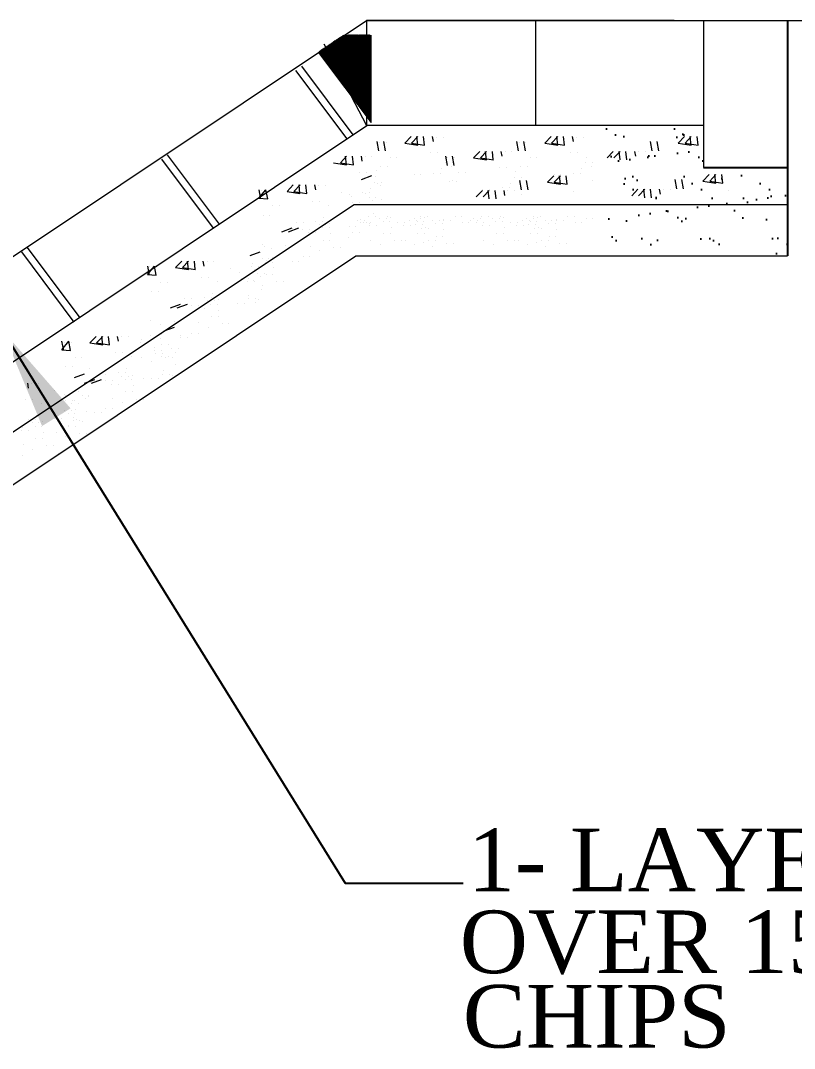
# Model space of a CAD drawing. Extents: x -298162 to 1078160, y -513173 to -216568.
# Drawn here: x 593342 to 595994, y -423725 to -420203 of the extents above; entities that cross this region are included whole.
import ezdxf

# ---------------------------------------------------------------- set-up
doc = ezdxf.new("R2010")
doc.units = 0
doc.header["$MEASUREMENT"] = 0
doc.layers.get('0').update_dxf_attribs({"linetype": 'CONTINUOUS'})
doc.layers.add('LINE', color=7, linetype='CONTINUOUS')
doc.styles.get("Standard").update_dxf_attribs({"font": 'times.ttf', "height": 250})
doc.dimstyles.new('3', dxfattribs={"dimtxt": 225, "dimasz": 350, "dimexe": 100, "dimexo": 25, "dimgap": 9, "dimtad": 0, "dimdec": 0, "dimzin": 0, "dimdsep": 46, "dimtxsty": 'Standard', "dimcen": 0, "dimclrt": 256, "dimadec": 0, "dimazin": 0, "dimtfac": 1, "dimtdec": 0, "dimtofl": 0, "dimtmove": 2, "dimatfit": 3, "dimfxl": 1, "dimtolj": 1, "dimtzin": 0, "dimarcsym": 0})

# ---------------------------------------------------------------- blocks, each defined once
blk = doc.blocks.new('*X30')
at = {"color": 0}
for p, q in [((-11798.1, -16898.1), (-11768.1, -16868.1)), ((-11797.3, -16899.1), (-11762.8, -16864.5)), ((-11796.6, -16900.1), (-11757.4, -16861)), ((-11795.8, -16901.2), (-11752.1, -16857.4)), ((-11795.1, -16902.2), (-11746.8, -16853.9)), ((-11794.4, -16903.2), (-11741.5, -16850.3)), ((-11793.6, -16904.2), (-11736.1, -16846.8)), ((-11792.9, -16905.3), (-11730.8, -16843.2)), ((-11792.1, -16906.3), (-11725.5, -16839.6)), ((-11791.4, -16907.3), (-11720.2, -16836.1)), ((-11790.7, -16908.4), (-11717.3, -16835)), ((-11789.9, -16909.4), (-11715.5, -16835)), ((-11789.2, -16910.4), (-11713.8, -16835)), ((-11788.4, -16911.4), (-11712, -16835)), ((-11787.7, -16912.5), (-11710.2, -16835)), ((-11787, -16913.5), (-11708.5, -16835)), ((-11786.2, -16914.5), (-11706.7, -16835)), ((-11785.5, -16915.5), (-11704.9, -16835)), ((-11784.7, -16916.6), (-11703.2, -16835)), ((-11784, -16917.6), (-11701.4, -16835)), ((-11783.3, -16918.6), (-11699.6, -16835)), ((-11782.5, -16919.7), (-11697.8, -16835)), ((-11781.8, -16920.7), (-11696.1, -16835)), ((-11781, -16921.7), (-11694.3, -16835)), ((-11780.3, -16922.7), (-11692.5, -16835)), ((-11779.6, -16923.8), (-11690.8, -16835)), ((-11778.8, -16924.8), (-11689, -16835)), ((-11778.1, -16925.8), (-11687.2, -16835)), ((-11777.3, -16926.9), (-11685.5, -16835)), ((-11776.6, -16927.9), (-11683.7, -16835)), ((-11775.9, -16928.9), (-11681.9, -16835)), ((-11775.1, -16929.9), (-11680.2, -16835)), ((-11774.4, -16931), (-11678.4, -16835)), ((-11773.6, -16932), (-11676.6, -16835)), ((-11772.9, -16933), (-11674.9, -16835)), ((-11772.2, -16934), (-11673.1, -16835)), ((-11771.4, -16935.1), (-11671.3, -16835)), ((-11770.7, -16936.1), (-11669.6, -16835)), ((-11769.9, -16937.1), (-11667.8, -16835)), ((-11769.2, -16938.2), (-11666, -16835)), ((-11768.5, -16939.2), (-11664.3, -16835)), ((-11767.7, -16940.2), (-11662.5, -16835)), ((-11767, -16941.2), (-11660.7, -16835)), ((-11766.2, -16942.3), (-11659, -16835)), ((-11765.5, -16943.3), (-11657.2, -16835)), ((-11764.8, -16944.3), (-11655.4, -16835)), ((-11764, -16945.4), (-11653.7, -16835)), ((-11763.3, -16946.4), (-11651.9, -16835)), ((-11762.5, -16947.4), (-11650.1, -16835)), ((-11761.8, -16948.4), (-11648.4, -16835)), ((-11761.1, -16949.5), (-11646.6, -16835)), ((-11760.3, -16950.5), (-11644.8, -16835)), ((-11759.6, -16951.5), (-11643, -16835)), ((-11758.8, -16952.5), (-11641.3, -16835)), ((-11758.1, -16953.6), (-11639.5, -16835)), ((-11757.4, -16954.6), (-11637.7, -16835)), ((-11756.6, -16955.6), (-11636, -16835)), ((-11755.9, -16956.7), (-11634.2, -16835)), ((-11755.1, -16957.7), (-11632.4, -16835)), ((-11754.4, -16958.7), (-11630.7, -16835)), ((-11753.7, -16959.7), (-11628.9, -16835)), ((-11752.9, -16960.8), (-11627.5, -16835.4)), ((-11752.2, -16961.8), (-11627.5, -16837.1)), ((-11751.4, -16962.8), (-11627.5, -16838.9)), ((-11750.7, -16963.9), (-11627.5, -16840.7)), ((-11750, -16964.9), (-11627.5, -16842.4)), ((-11749.2, -16965.9), (-11627.5, -16844.2)), ((-11748.5, -16966.9), (-11627.5, -16846)), ((-11747.7, -16968), (-11627.5, -16847.7)), ((-11747, -16969), (-11627.5, -16849.5)), ((-11746.3, -16970), (-11627.5, -16851.3)), ((-11745.5, -16971), (-11627.5, -16853)), ((-11744.8, -16972.1), (-11627.5, -16854.8)), ((-11744.1, -16973.1), (-11627.5, -16856.6)), ((-11743.3, -16974.1), (-11627.5, -16858.3)), ((-11742.6, -16975.2), (-11627.5, -16860.1)), ((-11741.8, -16976.2), (-11627.5, -16861.9)), ((-11741.1, -16977.2), (-11627.5, -16863.6)), ((-11740.4, -16978.2), (-11627.5, -16865.4)), ((-11739.6, -16979.3), (-11627.5, -16867.2)), ((-11738.9, -16980.3), (-11627.5, -16868.9)), ((-11802.5, -16891.9), (-11800, -16889.4)), ((-11801.8, -16892.9), (-11794.7, -16885.9)), ((-11801, -16894), (-11789.4, -16882.3)), ((-11800.3, -16895), (-11784.1, -16878.8)), ((-11799.5, -16896), (-11778.7, -16875.2)), ((-11798.8, -16897), (-11773.4, -16871.6)), ((-11738.1, -16981.3), (-11627.5, -16870.7)), ((-11737.4, -16982.4), (-11627.5, -16872.5)), ((-11736.7, -16983.4), (-11627.5, -16874.3)), ((-11735.9, -16984.4), (-11627.5, -16876)), ((-11735.2, -16985.4), (-11627.5, -16877.8)), ((-11734.4, -16986.5), (-11627.5, -16879.6)), ((-11733.7, -16987.5), (-11627.5, -16881.3)), ((-11733, -16988.5), (-11627.5, -16883.1)), ((-11732.2, -16989.6), (-11627.5, -16884.9)), ((-11731.5, -16990.6), (-11627.5, -16886.6)), ((-11730.7, -16991.6), (-11627.5, -16888.4)), ((-11730, -16992.6), (-11627.5, -16890.2)), ((-11729.3, -16993.7), (-11627.5, -16891.9)), ((-11728.5, -16994.7), (-11627.5, -16893.7)), ((-11727.8, -16995.7), (-11627.5, -16895.5)), ((-11727, -16996.7), (-11627.5, -16897.2)), ((-11726.3, -16997.8), (-11627.5, -16899)), ((-11725.6, -16998.8), (-11627.5, -16900.8)), ((-11724.8, -16999.8), (-11627.5, -16902.5)), ((-11724.1, -17000.9), (-11627.5, -16904.3)), ((-11723.3, -17001.9), (-11627.5, -16906.1)), ((-11722.6, -17002.9), (-11627.5, -16907.8)), ((-11721.9, -17003.9), (-11627.5, -16909.6)), ((-11721.1, -17005), (-11627.5, -16911.4)), ((-11720.4, -17006), (-11627.5, -16913.1)), ((-11719.6, -17007), (-11627.5, -16914.9)), ((-11718.9, -17008.1), (-11627.5, -16916.7)), ((-11718.2, -17009.1), (-11627.5, -16918.4)), ((-11717.4, -17010.1), (-11627.5, -16920.2)), ((-11716.7, -17011.1), (-11627.5, -16922)), ((-11715.9, -17012.2), (-11627.5, -16923.7)), ((-11715.2, -17013.2), (-11627.5, -16925.5)), ((-11714.5, -17014.2), (-11627.5, -16927.3)), ((-11713.7, -17015.2), (-11627.5, -16929.1)), ((-11713, -17016.3), (-11627.5, -16930.8)), ((-11712.2, -17017.3), (-11627.5, -16932.6)), ((-11711.5, -17018.3), (-11627.5, -16934.4)), ((-11710.8, -17019.4), (-11627.5, -16936.1)), ((-11710, -17020.4), (-11627.5, -16937.9)), ((-11709.3, -17021.4), (-11627.5, -16939.7)), ((-11708.5, -17022.4), (-11627.5, -16941.4)), ((-11707.8, -17023.5), (-11627.5, -16943.2)), ((-11707.1, -17024.5), (-11627.5, -16945)), ((-11706.3, -17025.5), (-11627.5, -16946.7)), ((-11705.6, -17026.6), (-11627.5, -16948.5)), ((-11704.8, -17027.6), (-11627.5, -16950.3)), ((-11704.1, -17028.6), (-11627.5, -16952)), ((-11703.4, -17029.6), (-11627.5, -16953.8)), ((-11702.6, -17030.7), (-11627.5, -16955.6)), ((-11701.9, -17031.7), (-11627.5, -16957.3)), ((-11701.1, -17032.7), (-11627.5, -16959.1)), ((-11700.4, -17033.7), (-11627.5, -16960.9)), ((-11699.7, -17034.8), (-11627.5, -16962.6)), ((-11698.9, -17035.8), (-11627.5, -16964.4)), ((-11698.2, -17036.8), (-11627.5, -16966.2)), ((-11697.4, -17037.9), (-11627.5, -16967.9)), ((-11696.7, -17038.9), (-11627.5, -16969.7)), ((-11696, -17039.9), (-11627.5, -16971.5)), ((-11695.2, -17040.9), (-11627.5, -16973.2)), ((-11694.5, -17042), (-11627.5, -16975)), ((-11693.7, -17043), (-11627.5, -16976.8)), ((-11693, -17044), (-11627.5, -16978.5)), ((-11692.3, -17045.1), (-11627.5, -16980.3)), ((-11691.5, -17046.1), (-11627.5, -16982.1)), ((-11690.8, -17047.1), (-11627.5, -16983.9)), ((-11690, -17048.1), (-11627.5, -16985.6)), ((-11689.3, -17049.2), (-11627.5, -16987.4)), ((-11688.6, -17050.2), (-11627.5, -16989.2)), ((-11687.8, -17051.2), (-11627.5, -16990.9)), ((-11687.1, -17052.2), (-11627.5, -16992.7)), ((-11686.3, -17053.3), (-11627.5, -16994.5)), ((-11685.6, -17054.3), (-11627.5, -16996.2)), ((-11684.9, -17055.3), (-11627.5, -16998)), ((-11684.1, -17056.4), (-11627.5, -16999.8)), ((-11683.4, -17057.4), (-11627.5, -17001.5)), ((-11682.6, -17058.4), (-11627.5, -17003.3)), ((-11681.9, -17059.4), (-11627.5, -17005.1)), ((-11681.2, -17060.5), (-11627.5, -17006.8)), ((-11680.4, -17061.5), (-11627.5, -17008.6)), ((-11679.7, -17062.5), (-11627.5, -17010.4)), ((-11678.9, -17063.6), (-11627.5, -17012.1)), ((-11678.2, -17064.6), (-11627.5, -17013.9)), ((-11677.5, -17065.6), (-11627.5, -17015.7)), ((-11676.7, -17066.6), (-11627.5, -17017.4)), ((-11676, -17067.7), (-11627.5, -17019.2)), ((-11675.2, -17068.7), (-11627.5, -17021)), ((-11674.5, -17069.7), (-11627.5, -17022.7)), ((-11673.8, -17070.7), (-11627.5, -17024.5)), ((-11673, -17071.8), (-11627.5, -17026.3)), ((-11672.3, -17072.8), (-11627.5, -17028)), ((-11671.5, -17073.8), (-11627.5, -17029.8)), ((-11670.8, -17074.9), (-11627.5, -17031.6)), ((-11670.1, -17075.9), (-11627.5, -17033.4)), ((-11669.3, -17076.9), (-11627.5, -17035.1)), ((-11668.6, -17077.9), (-11627.5, -17036.9)), ((-11667.8, -17079), (-11627.5, -17038.7)), ((-11667.1, -17080), (-11627.5, -17040.4)), ((-11666.4, -17081), (-11627.5, -17042.2)), ((-11665.6, -17082.1), (-11627.5, -17044)), ((-11664.9, -17083.1), (-11627.5, -17045.7)), ((-11664.1, -17084.1), (-11627.5, -17047.5)), ((-11663.4, -17085.1), (-11627.5, -17049.3)), ((-11662.7, -17086.2), (-11627.5, -17051)), ((-11661.9, -17087.2), (-11627.5, -17052.8)), ((-11661.2, -17088.2), (-11627.5, -17054.6)), ((-11660.4, -17089.3), (-11627.5, -17056.3)), ((-11659.7, -17090.3), (-11627.5, -17058.1)), ((-11659, -17091.3), (-11627.5, -17059.9)), ((-11658.2, -17092.3), (-11627.5, -17061.6)), ((-11657.5, -17093.4), (-11627.5, -17063.4)), ((-11656.7, -17094.4), (-11627.5, -17065.2)), ((-11656, -17095.4), (-11627.5, -17066.9)), ((-11655.3, -17096.4), (-11627.5, -17068.7)), ((-11654.5, -17097.5), (-11627.5, -17070.5)), ((-11653.8, -17098.5), (-11627.5, -17072.2)), ((-11653, -17099.5), (-11627.5, -17074)), ((-11652.3, -17100.6), (-11627.5, -17075.8)), ((-11651.6, -17101.6), (-11627.5, -17077.5)), ((-11650.8, -17102.6), (-11627.5, -17079.3)), ((-11650.1, -17103.6), (-11627.5, -17081.1)), ((-11649.3, -17104.7), (-11627.5, -17082.8)), ((-11648.6, -17105.7), (-11627.5, -17084.6)), ((-11647.9, -17106.7), (-11627.5, -17086.4)), ((-11647.1, -17107.8), (-11627.5, -17088.2)), ((-11646.4, -17108.8), (-11627.5, -17089.9)), ((-11645.6, -17109.8), (-11627.5, -17091.7)), ((-11644.9, -17110.8), (-11627.5, -17093.5)), ((-11644.2, -17111.9), (-11627.5, -17095.2)), ((-11643.4, -17112.9), (-11627.5, -17097)), ((-11642.7, -17113.9), (-11627.5, -17098.8)), ((-11641.9, -17114.9), (-11627.5, -17100.5)), ((-11641.2, -17116), (-11627.5, -17102.3)), ((-11640.5, -17117), (-11627.5, -17104.1)), ((-11639.7, -17118), (-11627.5, -17105.8)), ((-11639, -17119.1), (-11627.5, -17107.6)), ((-11638.2, -17120.1), (-11627.5, -17109.4)), ((-11637.5, -17121.1), (-11627.5, -17111.1)), ((-11636.8, -17122.1), (-11627.5, -17112.9)), ((-11636, -17123.2), (-11627.5, -17114.7)), ((-11635.3, -17124.2), (-11627.5, -17116.4)), ((-11634.5, -17125.2), (-11627.5, -17118.2)), ((-11633.8, -17126.3), (-11627.5, -17120)), ((-11633.1, -17127.3), (-11627.5, -17121.7)), ((-11632.3, -17128.3), (-11627.5, -17123.5)), ((-11631.6, -17129.3), (-11627.5, -17125.3)), ((-11630.8, -17130.4), (-11627.5, -17127)), ((-11630.1, -17131.4), (-11627.5, -17128.8)), ((-11629.4, -17132.4), (-11627.5, -17130.6)), ((-11628.6, -17133.4), (-11627.5, -17132.3)), ((-11627.9, -17134.5), (-11627.5, -17134.1))]:
    blk.add_line(p, q, dxfattribs=at)

msp = doc.modelspace()

# ---------------------------------------------------------------- hatches: boundary and pattern name
at = {"layer": 'LINE'}
h = msp.add_hatch(dxfattribs=at)
h.set_pattern_fill('AR-SAND', color=0, scale=75, style=0)
h.set_pattern_definition([(37.5, (-46114.41, -424747.44), (-4.724502, 144.511783), [0, -114, 0, -127.5, 0, -121.875]), (7.5, (-46114.41, -424747.44), (132.733253, 211.660955), [0, -61.5, 0, -102.75, 0, -39.375]), (327.5, (-46206.66, -424747.44), (233.56064, 0.42443), [0, -37.5, 0, -135, 0, -176.25]), (317.5, (-46206.66, -424747.44), (225.459495, 65.82567), [0, -18.75, 0, -88.5, 0, -101.25])])
h.paths.add_polyline_path([(595971.06, -420706.716), (595683.06, -420706.716), (595683.06, -420563.378), (595331.877, -420563.378), (595331.877, -420833.171), (595971.06, -420833.171)])
h.paths.add_polyline_path([(595971.06, -420833.171), (595331.877, -420833.171), (595331.877, -421009.644), (595971.06, -421009.644)])

# ---------------------------------------------------------------- linework, layer by layer
at = {"color": 0, "lineweight": 15}
for p, q in [((590906.132, -422618.132), (594527.863, -420203.644)), ((594527.863, -420203.644), (594527.863, -420563.527)), ((594527.863, -420203.644), (597444.565, -420203.644)), ((595582.084, -420203.644), (594527.863, -420203.644)), ((595291.813, -420203.495), (594530.611, -420203.495)), ((595295.01, -420203.644), (594533.807, -420203.644)), ((594570.674, -420203.495), (596173.206, -420203.495)), ((594610.737, -420203.495), (595291.813, -420203.495)), ((594613.934, -420203.644), (595295.01, -420203.644)), ((595107.06, -420203.793), (595107.06, -420563.676)), ((595331.877, -420203.495), (595331.877, -420203.644)), ((595582.084, -420203.644), (598575.439, -420203.644)), ((595683.06, -420203.793), (595683.06, -420706.716)), ((595971.06, -420203.793), (595971.06, -420563.676)), ((594543.423, -420553.154), (594543.423, -420253.154)), ((594363.336, -420312.656), (594543.423, -420553.154)), ((594528.332, -420563.943), (594382.917, -420284.034)), ((594284.632, -420374.587), (594460.329, -420609.222)), ((594304.643, -420359.602), (594481.161, -420595.334)), ((591086.218, -422858.629), (594529.095, -420563.378)), ((595683.06, -420563.378), (594529.095, -420563.378)), ((594569.287, -420649.587), (594563.505, -420618.246)), ((594571.132, -420621.294), (594571.132, -420621.294)), ((594592.538, -420649.587), (594586.757, -420618.246)), ((594594.383, -420621.294), (594594.383, -420621.294)), ((594658.839, -420623.514), (594680.16, -420601.293)), ((594658.839, -420623.514), (594703.307, -420630.411)), ((594682.091, -420623.514), (594703.412, -420601.293)), ((594682.091, -420623.514), (594726.559, -420630.411)), ((594703.298, -420630.422), (594699.909, -420601.293)), ((594726.55, -420630.422), (594723.161, -420601.293)), ((594757.071, -420618.211), (594753.951, -420601.293)), ((594766.815, -420602.894), (594766.815, -420602.894)), ((594790.067, -420602.894), (594790.067, -420602.894)), ((595049.055, -420649.587), (595043.274, -420618.246)), ((595050.9, -420621.294), (595050.9, -420621.294)), ((595072.307, -420649.587), (595066.526, -420618.246)), ((595074.152, -420621.294), (595074.152, -420621.294)), ((595138.608, -420623.514), (595159.929, -420601.293)), ((595138.608, -420623.514), (595183.076, -420630.411)), ((595161.86, -420623.514), (595183.181, -420601.293)), ((595161.86, -420623.514), (595206.328, -420630.411)), ((595183.067, -420630.422), (595179.678, -420601.293)), ((595206.319, -420630.422), (595202.93, -420601.293)), ((595236.84, -420618.211), (595233.719, -420601.293)), ((595246.584, -420602.894), (595246.584, -420602.894)), ((595269.836, -420602.894), (595269.836, -420602.894)), ((595506.558, -420649.587), (595500.776, -420618.246)), ((595529.809, -420649.587), (595524.028, -420618.246)), ((595596.11, -420623.514), (595617.431, -420601.293)), ((595596.11, -420623.514), (595640.578, -420630.411)), ((595619.362, -420623.514), (595640.683, -420601.293)), ((595619.362, -420623.514), (595663.83, -420630.411)), ((595640.569, -420630.422), (595637.18, -420601.293)), ((595663.821, -420630.422), (595660.432, -420601.293)), ((593844.579, -420663.024), (594022.739, -420900.949)), ((594437.998, -420690.742), (594459.319, -420668.52)), ((594459.205, -420697.649), (594455.817, -420668.52)), ((594482.457, -420697.649), (594479.068, -420668.52)), ((594512.979, -420685.438), (594509.858, -420668.52)), ((594747.057, -420656.884), (594747.057, -420656.884)), ((594770.309, -420656.884), (594770.309, -420656.884)), ((594894.515, -420673.935), (594915.836, -420651.714)), ((594917.767, -420673.935), (594939.088, -420651.714)), ((594938.974, -420680.842), (594935.585, -420651.714)), ((594962.226, -420680.842), (594958.837, -420651.714)), ((594992.747, -420668.632), (594989.627, -420651.714)), ((595002.491, -420653.314), (595002.491, -420653.314)), ((595025.743, -420653.314), (595025.743, -420653.314)), ((595226.826, -420656.884), (595226.826, -420656.884)), ((595250.078, -420656.884), (595250.078, -420656.884)), ((595352.017, -420673.935), (595373.338, -420651.714)), ((595375.269, -420673.935), (595396.59, -420651.714)), ((595396.476, -420680.842), (595393.088, -420651.714)), ((595419.728, -420680.842), (595416.339, -420651.714)), ((595450.25, -420668.632), (595447.129, -420651.714)), ((595459.993, -420653.314), (595459.993, -420653.314)), ((595483.245, -420653.314), (595483.245, -420653.314)), ((595684.328, -420656.884), (595684.328, -420656.884)), ((593824.567, -420678.009), (594001.907, -420914.837)), ((594414.746, -420690.742), (594459.215, -420697.638)), ((594437.998, -420690.742), (594482.466, -420697.638)), ((594522.722, -420670.121), (594522.722, -420670.121)), ((594545.974, -420670.121), (594545.974, -420670.121)), ((594608.398, -420673.33), (594608.398, -420673.33)), ((594631.65, -420673.33), (594631.65, -420673.33)), ((594798.452, -420691.209), (594798.452, -420691.209)), ((594804.962, -420700.008), (594799.181, -420668.667)), ((594802.702, -420671.347), (594802.702, -420671.347)), ((594806.807, -420671.715), (594806.807, -420671.715)), ((594819.273, -420702.318), (594819.273, -420702.318)), ((594821.704, -420691.209), (594821.704, -420691.209)), ((594828.214, -420700.008), (594822.433, -420668.667)), ((594830.059, -420671.715), (594830.059, -420671.715)), ((594894.515, -420673.935), (594938.983, -420680.831)), ((594917.767, -420673.935), (594962.235, -420680.831)), ((595088.167, -420673.33), (595088.167, -420673.33)), ((595111.419, -420673.33), (595111.419, -420673.33)), ((595278.221, -420691.209), (595278.221, -420691.209)), ((595282.47, -420671.347), (595282.47, -420671.347)), ((595299.041, -420702.318), (595299.041, -420702.318)), ((595301.473, -420691.209), (595301.473, -420691.209)), ((594502.965, -420724.112), (594502.965, -420724.112)), ((594510.384, -420747.948), (594545.393, -420734.509)), ((594526.216, -420724.112), (594526.216, -420724.112)), ((594558.609, -420738.574), (594558.609, -420738.574)), ((594560.299, -420716.979), (594560.299, -420716.979)), ((594576.896, -420705.156), (594576.896, -420705.156)), ((594600.148, -420705.156), (594600.148, -420705.156)), ((594690.939, -420731.078), (594690.939, -420731.078)), ((594714.191, -420731.078), (594714.191, -420731.078)), ((594757.974, -420726.382), (594757.974, -420726.382)), ((594781.226, -420726.382), (594781.226, -420726.382)), ((594784.23, -420711.8), (594784.23, -420711.8)), ((594844.074, -420723.751), (594844.074, -420723.751)), ((594867.326, -420723.751), (594867.326, -420723.751)), ((594982.733, -420707.305), (594982.733, -420707.305)), ((595005.985, -420707.305), (595005.985, -420707.305)), ((595038.377, -420721.768), (595038.377, -420721.768)), ((595056.665, -420705.156), (595056.665, -420705.156)), ((595079.916, -420705.156), (595079.916, -420705.156)), ((595147.933, -420757.261), (595169.255, -420735.039)), ((595170.708, -420731.078), (595170.708, -420731.078)), ((595171.185, -420757.261), (595192.506, -420735.039)), ((595192.392, -420764.168), (595189.004, -420735.039)), ((595193.96, -420731.078), (595193.96, -420731.078)), ((595215.644, -420764.168), (595212.256, -420735.039)), ((595237.743, -420726.382), (595237.743, -420726.382)), ((595260.994, -420726.382), (595260.994, -420726.382)), ((595263.999, -420711.8), (595263.999, -420711.8)), ((595680.746, -420753.416), (595702.067, -420731.195)), ((595703.997, -420753.416), (595725.319, -420731.195)), ((595725.205, -420760.323), (595721.816, -420731.195)), ((595748.457, -420760.323), (595745.068, -420731.195)), ((594255.03, -420788.743), (594276.352, -420766.522)), ((594278.282, -420788.743), (594299.603, -420766.522)), ((594299.49, -420795.651), (594296.101, -420766.522)), ((594322.741, -420795.651), (594319.353, -420766.522)), ((594353.263, -420783.44), (594350.142, -420766.522)), ((594363.007, -420768.123), (594363.007, -420768.123)), ((594386.258, -420768.123), (594386.258, -420768.123)), ((594554.359, -420758.436), (594554.359, -420758.436)), ((594566.35, -420762.875), (594566.35, -420762.875)), ((594575.18, -420769.545), (594575.18, -420769.545)), ((594577.611, -420758.436), (594577.611, -420758.436)), ((594812.572, -420755.577), (594812.572, -420755.577)), ((594823.943, -420750.72), (594823.943, -420750.72)), ((594835.824, -420755.577), (594835.824, -420755.577)), ((595019.906, -420762.221), (595019.906, -420762.221)), ((595034.128, -420741.629), (595034.128, -420741.629)), ((595058.381, -420783.334), (595052.6, -420751.992)), ((595054.948, -420752.739), (595054.948, -420752.739)), ((595057.38, -420741.629), (595057.38, -420741.629)), ((595081.633, -420783.334), (595075.852, -420751.992)), ((595147.933, -420757.261), (595192.402, -420764.157)), ((595171.185, -420757.261), (595215.654, -420764.157)), ((595303.712, -420750.72), (595303.712, -420750.72)), ((595591.193, -420779.489), (595585.412, -420748.148)), ((595614.445, -420779.489), (595608.664, -420748.148)), ((595680.746, -420753.416), (595725.214, -420760.313)), ((595703.997, -420753.416), (595748.466, -420760.313)), ((594158.853, -420812.187), (594182.957, -420783.46)), ((594165.478, -420814.817), (594159.697, -420783.475)), ((594167.323, -420786.524), (594167.323, -420786.524)), ((594188.73, -420814.817), (594182.949, -420783.475)), ((594190.575, -420786.524), (594190.575, -420786.524)), ((594255.03, -420788.743), (594299.499, -420795.64)), ((594278.282, -420788.743), (594322.751, -420795.64)), ((594443.458, -420791.199), (594443.458, -420791.199)), ((594470.098, -420798.305), (594470.098, -420798.305)), ((594475.85, -420805.662), (594475.85, -420805.662)), ((594513.881, -420793.609), (594513.881, -420793.609)), ((594523.867, -420794.542), (594523.867, -420794.542)), ((594537.133, -420793.609), (594537.133, -420793.609)), ((594540.137, -420779.028), (594540.137, -420779.028)), ((594903.841, -420807.681), (594925.162, -420785.46)), ((594926.615, -420781.498), (594926.615, -420781.498)), ((594927.092, -420807.681), (594948.414, -420785.46)), ((594948.3, -420814.589), (594944.911, -420785.46)), ((594949.867, -420781.498), (594949.867, -420781.498)), ((594971.552, -420814.589), (594968.163, -420785.46)), ((594993.65, -420776.803), (594993.65, -420776.803)), ((595002.073, -420802.378), (594998.952, -420785.46)), ((595011.817, -420787.061), (595011.817, -420787.061)), ((595016.902, -420776.803), (595016.902, -420776.803)), ((595035.069, -420787.061), (595035.069, -420787.061)), ((595059.619, -420801.141), (595059.619, -420801.141)), ((595236.152, -420790.631), (595236.152, -420790.631)), ((595436.653, -420803.837), (595457.974, -420781.615)), ((595459.905, -420803.837), (595481.226, -420781.615)), ((595481.112, -420810.744), (595477.723, -420781.615)), ((595504.364, -420810.744), (595500.975, -420781.615)), ((595534.885, -420798.533), (595531.765, -420781.615)), ((595544.629, -420783.216), (595544.629, -420783.216)), ((595567.881, -420783.216), (595567.881, -420783.216)), ((595768.964, -420786.786), (595768.964, -420786.786)), ((591086.218, -423098.999), (594484.96, -420833.171)), ((594158.853, -420812.187), (594188.739, -420814.802)), ((594204.59, -420838.559), (594204.59, -420838.559)), ((594227.841, -420838.559), (594227.841, -420838.559)), ((594343.249, -420822.114), (594343.249, -420822.114)), ((594366.501, -420822.114), (594366.501, -420822.114)), ((594398.893, -420836.576), (594398.893, -420836.576)), ((594480.497, -420825.25), (594480.497, -420825.25)), ((594484.96, -420833.171), (595971.06, -420833.171)), ((594501.317, -420836.36), (594501.317, -420836.36)), ((594503.748, -420825.25), (594503.748, -420825.25)), ((594524.569, -420836.36), (594524.569, -420836.36)), ((594536.738, -420809.55), (594536.738, -420809.55)), ((594547.531, -420820.554), (594547.531, -420820.554)), ((594559.99, -420809.55), (594559.99, -420809.55)), ((594579.85, -420817.948), (594579.85, -420817.948)), ((594173.087, -420870.385), (594173.087, -420870.385)), ((594196.339, -420870.385), (594196.339, -420870.385)), ((594380.422, -420877.029), (594380.422, -420877.029)), ((594534.257, -420873.133), (594534.257, -420873.133)), ((594550.293, -420863.513), (594550.293, -420863.513)), ((594557.509, -420873.133), (594557.509, -420873.133)), ((594598.285, -420876.254), (594598.285, -420876.254)), ((594610.369, -420876.565), (594610.369, -420876.565)), ((594713.768, -420873.133), (594713.768, -420873.133)), ((594727.442, -420876.565), (594727.442, -420876.565)), ((594737.02, -420873.133), (594737.02, -420873.133)), ((594830.84, -420873.133), (594830.84, -420873.133)), ((594854.092, -420873.133), (594854.092, -420873.133)), ((594921.439, -420873.133), (594921.439, -420873.133)), ((594944.69, -420873.133), (594944.69, -420873.133)), ((594985.466, -420876.254), (594985.466, -420876.254)), ((594997.551, -420876.565), (594997.551, -420876.565)), ((595100.949, -420873.133), (595100.949, -420873.133)), ((595114.623, -420876.565), (595114.623, -420876.565)), ((595124.201, -420873.133), (595124.201, -420873.133)), ((595218.022, -420873.133), (595218.022, -420873.133)), ((595241.274, -420873.133), (595241.274, -420873.133)), ((594237.215, -420927.276), (594272.224, -420913.838)), ((594260.467, -420927.276), (594295.476, -420913.838)), ((594287.13, -420896.307), (594287.13, -420896.307)), ((594310.382, -420896.307), (594310.382, -420896.307)), ((594354.165, -420891.611), (594354.165, -420891.611)), ((594365.032, -420903.113), (594365.032, -420903.113)), ((594375.826, -420914.117), (594375.826, -420914.117)), ((594377.417, -420891.611), (594377.417, -420891.611)), ((594388.284, -420903.113), (594388.284, -420903.113)), ((594399.077, -420914.117), (594399.077, -420914.117)), ((594402.082, -420899.535), (594402.082, -420899.535)), ((594467.628, -420910.357), (594467.628, -420910.357)), ((594490.879, -420910.357), (594490.879, -420910.357)), ((594496.404, -420887.387), (594496.404, -420887.387)), ((594505.48, -420896.104), (594505.48, -420896.104)), ((594505.988, -420884.762), (594505.988, -420884.762)), ((594517.078, -420895.842), (594517.078, -420895.842)), ((594519.656, -420887.387), (594519.656, -420887.387)), ((594528.732, -420896.104), (594528.732, -420896.104)), ((594537.899, -420906.952), (594537.899, -420906.952)), ((594538.38, -420899.224), (594538.38, -420899.224)), ((594540.33, -420895.842), (594540.33, -420895.842)), ((594561.15, -420906.952), (594561.15, -420906.952)), ((594573.32, -420880.142), (594573.32, -420880.142)), ((594584.113, -420891.146), (594584.113, -420891.146)), ((594596.572, -420880.142), (594596.572, -420880.142)), ((594607.365, -420891.146), (594607.365, -420891.146)), ((594611.662, -420911.33), (594611.662, -420911.33)), ((594634.151, -420895.842), (594634.151, -420895.842)), ((594654.971, -420906.952), (594654.971, -420906.952)), ((594657.402, -420895.842), (594657.402, -420895.842)), ((594675.915, -420887.387), (594675.915, -420887.387)), ((594678.223, -420906.952), (594678.223, -420906.952)), ((594690.392, -420880.142), (594690.392, -420880.142)), ((594696.589, -420903.639), (594696.589, -420903.639)), ((594699.167, -420887.387), (594699.167, -420887.387)), ((594701.185, -420891.146), (594701.185, -420891.146)), ((594713.644, -420880.142), (594713.644, -420880.142)), ((594717.41, -420914.748), (594717.41, -420914.748)), ((594719.841, -420903.639), (594719.841, -420903.639)), ((594724.437, -420891.146), (594724.437, -420891.146)), ((594728.735, -420911.33), (594728.735, -420911.33)), ((594740.661, -420914.748), (594740.661, -420914.748)), ((594752.831, -420887.939), (594752.831, -420887.939)), ((594763.624, -420898.943), (594763.624, -420898.943)), ((594776.082, -420887.939), (594776.082, -420887.939)), ((594786.876, -420898.943), (594786.876, -420898.943)), ((594789.88, -420884.361), (594789.88, -420884.361)), ((594792.987, -420887.387), (594792.987, -420887.387)), ((594816.239, -420887.387), (594816.239, -420887.387)), ((594855.426, -420895.184), (594855.426, -420895.184)), ((594878.678, -420895.184), (594878.678, -420895.184)), ((594883.586, -420887.387), (594883.586, -420887.387)), ((594893.279, -420880.93), (594893.279, -420880.93)), ((594904.26, -420895.842), (594904.26, -420895.842)), ((594906.837, -420887.387), (594906.837, -420887.387)), ((594916.531, -420880.93), (594916.531, -420880.93)), ((594925.08, -420906.952), (594925.08, -420906.952)), ((594927.511, -420895.842), (594927.511, -420895.842)), ((594948.332, -420906.952), (594948.332, -420906.952)), ((594960.501, -420880.142), (594960.501, -420880.142)), ((594971.294, -420891.146), (594971.294, -420891.146)), ((594983.753, -420880.142), (594983.753, -420880.142)), ((594994.546, -420891.146), (594994.546, -420891.146)), ((594998.844, -420911.33), (594998.844, -420911.33)), ((595021.332, -420895.842), (595021.332, -420895.842)), ((595042.153, -420906.952), (595042.153, -420906.952)), ((595044.584, -420895.842), (595044.584, -420895.842)), ((595063.096, -420887.387), (595063.096, -420887.387)), ((595065.404, -420906.952), (595065.404, -420906.952)), ((595077.574, -420880.142), (595077.574, -420880.142)), ((595083.771, -420903.639), (595083.771, -420903.639)), ((595086.348, -420887.387), (595086.348, -420887.387)), ((595088.367, -420891.146), (595088.367, -420891.146)), ((595100.825, -420880.142), (595100.825, -420880.142)), ((595104.591, -420914.748), (595104.591, -420914.748)), ((595107.022, -420903.639), (595107.022, -420903.639)), ((595111.619, -420891.146), (595111.619, -420891.146)), ((595115.916, -420911.33), (595115.916, -420911.33)), ((595127.843, -420914.748), (595127.843, -420914.748)), ((595140.012, -420887.939), (595140.012, -420887.939)), ((595150.805, -420898.943), (595150.805, -420898.943)), ((595163.264, -420887.939), (595163.264, -420887.939)), ((595174.057, -420898.943), (595174.057, -420898.943)), ((595177.062, -420884.361), (595177.062, -420884.361)), ((595180.169, -420887.387), (595180.169, -420887.387)), ((595203.421, -420887.387), (595203.421, -420887.387)), ((595242.607, -420895.184), (595242.607, -420895.184)), ((595265.859, -420895.184), (595265.859, -420895.184)), ((595280.46, -420880.93), (595280.46, -420880.93)), ((595303.712, -420880.93), (595303.712, -420880.93)), ((594308.791, -420918.813), (594308.791, -420918.813)), ((594329.611, -420929.922), (594329.611, -420929.922)), ((594332.043, -420918.813), (594332.043, -420918.813)), ((594352.863, -420929.922), (594352.863, -420929.922)), ((594403.375, -420934.3), (594403.375, -420934.3)), ((594466.245, -420945.604), (594466.245, -420945.604)), ((594480.846, -420931.351), (594480.846, -420931.351)), ((594504.098, -420931.351), (594504.098, -420931.351)), ((594586.874, -420934.105), (594586.874, -420934.105)), ((594610.126, -420934.105), (594610.126, -420934.105)), ((594703.947, -420934.105), (594703.947, -420934.105)), ((594727.199, -420934.105), (594727.199, -420934.105)), ((594766.385, -420941.902), (594766.385, -420941.902)), ((594789.637, -420941.902), (594789.637, -420941.902)), ((594791.173, -420919.127), (594791.173, -420919.127)), ((594974.056, -420934.105), (594974.056, -420934.105)), ((594997.308, -420934.105), (594997.308, -420934.105)), ((595091.128, -420934.105), (595091.128, -420934.105)), ((595114.38, -420934.105), (595114.38, -420934.105)), ((595153.567, -420941.902), (595153.567, -420941.902)), ((595176.819, -420941.902), (595176.819, -420941.902)), ((595178.355, -420919.127), (595178.355, -420919.127)), ((593364.503, -420981.431), (593544.59, -421221.928)), ((594170.289, -420970.528), (594170.289, -420970.528)), ((594178.299, -420977.979), (594178.299, -420977.979)), ((594202.682, -420984.99), (594202.682, -420984.99)), ((594250.698, -420973.87), (594250.698, -420973.87)), ((594334.282, -420978.324), (594334.282, -420978.324)), ((594378.587, -420957.076), (594378.587, -420957.076)), ((594401.839, -420957.076), (594401.839, -420957.076)), ((594414.691, -420981.667), (594414.691, -420981.667)), ((594437.942, -420981.667), (594437.942, -420981.667)), ((594542.569, -420955.354), (594542.569, -420955.354)), ((594574.961, -420969.816), (594574.961, -420969.816)), ((594622.978, -420958.696), (594622.978, -420958.696)), ((594646.23, -420958.696), (594646.23, -420958.696)), ((594659.642, -420955.354), (594659.642, -420955.354)), ((594692.034, -420969.816), (594692.034, -420969.816)), ((594722.08, -420963.151), (594722.08, -420963.151)), ((594740.05, -420958.696), (594740.05, -420958.696)), ((594754.472, -420977.613), (594754.472, -420977.613)), ((594763.302, -420958.696), (594763.302, -420958.696)), ((594802.489, -420966.493), (594802.489, -420966.493)), ((594825.741, -420966.493), (594825.741, -420966.493)), ((594929.751, -420955.354), (594929.751, -420955.354)), ((594962.143, -420969.816), (594962.143, -420969.816)), ((595010.16, -420958.696), (595010.16, -420958.696)), ((595033.411, -420958.696), (595033.411, -420958.696)), ((595046.823, -420955.354), (595046.823, -420955.354)), ((595079.215, -420969.816), (595079.215, -420969.816)), ((595109.262, -420963.151), (595109.262, -420963.151)), ((595127.232, -420958.696), (595127.232, -420958.696)), ((595141.654, -420977.613), (595141.654, -420977.613)), ((595150.484, -420958.696), (595150.484, -420958.696)), ((595189.67, -420966.493), (595189.67, -420966.493)), ((595212.922, -420966.493), (595212.922, -420966.493)), ((591102.936, -423268.132), (594490.668, -421009.644)), ((593344.492, -420996.415), (593524.578, -421236.913)), ((594128.384, -421008.948), (594163.393, -420995.509)), ((594169.912, -421020.066), (594169.912, -421020.066)), ((594193.163, -421020.066), (594193.163, -421020.066)), ((594206.961, -421016.489), (594206.961, -421016.489)), ((594310.36, -421013.057), (594310.36, -421013.057)), ((594333.612, -421013.057), (594333.612, -421013.057)), ((594366.674, -420992.787), (594366.674, -420992.787)), ((594490.668, -421009.644), (595971.06, -421009.644)), ((593776.853, -421073.187), (593800.957, -421044.46)), ((593783.478, -421075.817), (593777.697, -421044.475)), ((593785.323, -421047.524), (593785.323, -421047.524)), ((593806.73, -421075.817), (593800.949, -421044.475)), ((593808.575, -421047.524), (593808.575, -421047.524)), ((593873.03, -421049.743), (593894.352, -421027.522)), ((593873.03, -421049.743), (593917.499, -421056.64)), ((593896.282, -421049.743), (593917.603, -421027.522)), ((593896.282, -421049.743), (593940.751, -421056.64)), ((593917.49, -421056.651), (593914.101, -421027.522)), ((593940.741, -421056.651), (593937.353, -421027.522)), ((593971.263, -421044.44), (593968.142, -421027.522)), ((593981.007, -421029.123), (593981.007, -421029.123)), ((594004.258, -421029.123), (594004.258, -421029.123)), ((594061.458, -421052.199), (594061.458, -421052.199)), ((594134.491, -421046.876), (594134.491, -421046.876)), ((594136.922, -421035.766), (594136.922, -421035.766)), ((594141.867, -421055.542), (594141.867, -421055.542)), ((594157.742, -421046.876), (594157.742, -421046.876)), ((594180.705, -421031.07), (594180.705, -421031.07)), ((594184.35, -421023.875), (594184.35, -421023.875)), ((594203.957, -421031.07), (594203.957, -421031.07)), ((594208.254, -421051.254), (594208.254, -421051.254)), ((594272.507, -421027.311), (594272.507, -421027.311)), ((594295.759, -421027.311), (594295.759, -421027.311)), ((593776.853, -421073.187), (593806.739, -421075.802)), ((593961.249, -421083.114), (593961.249, -421083.114)), ((593984.501, -421083.114), (593984.501, -421083.114)), ((594093.85, -421066.662), (594093.85, -421066.662)), ((594098.497, -421086.25), (594098.497, -421086.25)), ((594121.748, -421086.25), (594121.748, -421086.25)), ((594154.738, -421070.55), (594154.738, -421070.55)), ((594165.531, -421081.554), (594165.531, -421081.554)), ((594177.99, -421070.55), (594177.99, -421070.55)), ((594183.466, -421074.029), (594183.466, -421074.029)), ((594206.718, -421074.029), (594206.718, -421074.029)), ((593822.59, -421099.559), (593822.59, -421099.559)), ((593845.841, -421099.559), (593845.841, -421099.559)), ((594016.893, -421097.576), (594016.893, -421097.576)), ((594119.317, -421097.36), (594119.317, -421097.36)), ((594139.161, -421095.278), (594139.161, -421095.278)), ((594142.569, -421097.36), (594142.569, -421097.36)), ((594168.293, -421124.513), (594168.293, -421124.513)), ((594171.553, -421109.74), (594171.553, -421109.74)), ((594219.57, -421098.62), (594219.57, -421098.62)), ((594242.822, -421098.62), (594242.822, -421098.62)), ((593791.087, -421131.385), (593791.087, -421131.385)), ((593814.339, -421131.385), (593814.339, -421131.385)), ((593905.13, -421157.307), (593905.13, -421157.307)), ((593928.382, -421157.307), (593928.382, -421157.307)), ((593972.165, -421152.611), (593972.165, -421152.611)), ((593995.417, -421152.611), (593995.417, -421152.611)), ((593998.422, -421138.029), (593998.422, -421138.029)), ((594020.082, -421160.535), (594020.082, -421160.535)), ((594123.48, -421157.104), (594123.48, -421157.104)), ((594123.988, -421145.762), (594123.988, -421145.762)), ((594146.732, -421157.104), (594146.732, -421157.104)), ((594156.38, -421160.224), (594156.38, -421160.224)), ((593855.215, -421188.276), (593890.224, -421174.838)), ((593878.467, -421188.276), (593913.476, -421174.838)), ((593926.791, -421179.813), (593926.791, -421179.813)), ((593947.611, -421190.922), (593947.611, -421190.922)), ((593950.043, -421179.813), (593950.043, -421179.813)), ((593970.863, -421190.922), (593970.863, -421190.922)), ((593983.032, -421164.113), (593983.032, -421164.113)), ((593993.826, -421175.117), (593993.826, -421175.117)), ((594006.284, -421164.113), (594006.284, -421164.113)), ((594017.077, -421175.117), (594017.077, -421175.117)), ((594021.375, -421195.3), (594021.375, -421195.3)), ((594085.628, -421171.357), (594085.628, -421171.357)), ((594108.879, -421171.357), (594108.879, -421171.357)), ((594146.296, -421168.995), (594146.296, -421168.995)), ((593788.289, -421231.528), (593788.289, -421231.528)), ((593996.587, -421218.076), (593996.587, -421218.076)), ((594019.839, -421218.076), (594019.839, -421218.076)), ((593820.682, -421245.99), (593820.682, -421245.99)), ((593834.384, -421266.948), (593869.393, -421253.509)), ((593868.698, -421234.87), (593868.698, -421234.87)), ((593884.299, -421235.979), (593884.299, -421235.979)), ((593952.282, -421239.324), (593952.282, -421239.324)), ((593984.674, -421253.787), (593984.674, -421253.787)), ((594032.691, -421242.667), (594032.691, -421242.667)), ((594055.942, -421242.667), (594055.942, -421242.667)), ((593482.853, -421331.187), (593506.957, -421302.46)), ((593579.03, -421307.743), (593600.352, -421285.522)), ((593602.282, -421307.743), (593623.603, -421285.522)), ((593623.49, -421314.651), (593620.101, -421285.522)), ((593646.741, -421314.651), (593643.353, -421285.522)), ((593677.263, -421302.44), (593674.142, -421285.522)), ((593687.007, -421287.123), (593687.007, -421287.123)), ((593710.258, -421287.123), (593710.258, -421287.123)), ((593754.922, -421296.766), (593754.922, -421296.766)), ((593787.912, -421281.066), (593787.912, -421281.066)), ((593798.705, -421292.07), (593798.705, -421292.07)), ((593811.163, -421281.066), (593811.163, -421281.066)), ((593821.957, -421292.07), (593821.957, -421292.07)), ((593824.961, -421277.489), (593824.961, -421277.489)), ((593890.35, -421281.875), (593890.35, -421281.875)), ((593890.507, -421288.311), (593890.507, -421288.311)), ((593913.759, -421288.311), (593913.759, -421288.311)), ((593928.36, -421274.057), (593928.36, -421274.057)), ((593951.612, -421274.057), (593951.612, -421274.057)), ((593482.853, -421331.187), (593512.739, -421333.802)), ((593489.478, -421333.817), (593483.697, -421302.475)), ((593491.323, -421305.524), (593491.323, -421305.524)), ((593512.73, -421333.817), (593506.949, -421302.475)), ((593514.575, -421305.524), (593514.575, -421305.524)), ((593579.03, -421307.743), (593623.499, -421314.64)), ((593602.282, -421307.743), (593646.751, -421314.64)), ((593752.491, -421307.876), (593752.491, -421307.876)), ((593767.458, -421310.199), (593767.458, -421310.199)), ((593775.742, -421307.876), (593775.742, -421307.876)), ((593799.85, -421324.662), (593799.85, -421324.662)), ((593801.466, -421335.029), (593801.466, -421335.029)), ((593824.718, -421335.029), (593824.718, -421335.029)), ((593826.254, -421312.254), (593826.254, -421312.254)), ((593847.867, -421313.542), (593847.867, -421313.542)), ((593860.738, -421328.55), (593860.738, -421328.55)), ((593883.99, -421328.55), (593883.99, -421328.55)), ((593528.59, -421357.559), (593528.59, -421357.559)), ((593551.841, -421357.559), (593551.841, -421357.559)), ((593667.249, -421341.114), (593667.249, -421341.114)), ((593690.501, -421341.114), (593690.501, -421341.114)), ((593722.893, -421355.576), (593722.893, -421355.576)), ((593757.161, -421356.278), (593757.161, -421356.278)), ((593789.553, -421370.74), (593789.553, -421370.74)), ((593804.497, -421344.25), (593804.497, -421344.25)), ((593825.317, -421355.36), (593825.317, -421355.36)), ((593827.748, -421344.25), (593827.748, -421344.25)), ((593837.57, -421359.62), (593837.57, -421359.62)), ((593848.569, -421355.36), (593848.569, -421355.36)), ((593860.822, -421359.62), (593860.822, -421359.62)), ((593871.531, -421339.554), (593871.531, -421339.554)), ((593497.087, -421389.385), (593497.087, -421389.385)), ((593520.339, -421389.385), (593520.339, -421389.385)), ((593576.299, -421395.979), (593576.299, -421395.979)), ((593704.422, -421396.029), (593704.422, -421396.029)), ((593829.988, -421403.762), (593829.988, -421403.762)), ((593874.293, -421382.513), (593874.293, -421382.513)), ((593526.384, -421426.948), (593561.393, -421413.509)), ((593561.215, -421446.276), (593596.224, -421432.838)), ((593582.35, -421441.875), (593582.35, -421441.875)), ((593584.467, -421446.276), (593619.476, -421432.838)), ((593611.13, -421415.307), (593611.13, -421415.307)), ((593632.791, -421437.813), (593632.791, -421437.813)), ((593634.382, -421415.307), (593634.382, -421415.307)), ((593656.043, -421437.813), (593656.043, -421437.813)), ((593678.165, -421410.611), (593678.165, -421410.611)), ((593689.032, -421422.113), (593689.032, -421422.113)), ((593699.826, -421433.117), (593699.826, -421433.117)), ((593701.417, -421410.611), (593701.417, -421410.611)), ((593712.284, -421422.113), (593712.284, -421422.113)), ((593723.077, -421433.117), (593723.077, -421433.117)), ((593726.082, -421418.535), (593726.082, -421418.535)), ((593764.296, -421429.995), (593764.296, -421429.995)), ((593791.628, -421429.357), (593791.628, -421429.357)), ((593814.879, -421429.357), (593814.879, -421429.357)), ((593829.48, -421415.104), (593829.48, -421415.104)), ((593852.732, -421415.104), (593852.732, -421415.104)), ((593862.38, -421418.224), (593862.38, -421418.224)), ((593369.263, -421462.44), (593366.142, -421445.522)), ((593379.007, -421447.123), (593379.007, -421447.123)), ((593402.258, -421447.123), (593402.258, -421447.123)), ((593459.458, -421470.199), (593459.458, -421470.199)), ((593539.867, -421473.542), (593539.867, -421473.542)), ((593653.611, -421448.922), (593653.611, -421448.922)), ((593676.863, -421448.922), (593676.863, -421448.922)), ((593702.587, -421476.076), (593702.587, -421476.076)), ((593725.839, -421476.076), (593725.839, -421476.076)), ((593727.375, -421453.3), (593727.375, -421453.3)), ((593359.249, -421501.114), (593359.249, -421501.114)), ((593382.501, -421501.114), (593382.501, -421501.114)), ((593491.85, -421484.662), (593491.85, -421484.662)), ((593494.289, -421489.528), (593494.289, -421489.528)), ((593496.497, -421504.25), (593496.497, -421504.25)), ((593519.748, -421504.25), (593519.748, -421504.25)), ((593526.682, -421503.99), (593526.682, -421503.99)), ((593552.738, -421488.55), (593552.738, -421488.55)), ((593563.531, -421499.554), (593563.531, -421499.554)), ((593574.698, -421492.87), (593574.698, -421492.87)), ((593575.99, -421488.55), (593575.99, -421488.55)), ((593658.282, -421497.324), (593658.282, -421497.324)), ((593690.674, -421511.787), (593690.674, -421511.787)), ((593738.691, -421500.667), (593738.691, -421500.667)), ((593761.942, -421500.667), (593761.942, -421500.667)), ((593414.893, -421515.576), (593414.893, -421515.576)), ((593493.912, -421539.066), (593493.912, -421539.066)), ((593517.163, -421539.066), (593517.163, -421539.066)), ((593517.317, -421515.36), (593517.317, -421515.36)), ((593530.961, -421535.489), (593530.961, -421535.489)), ((593540.569, -421515.36), (593540.569, -421515.36)), ((593566.293, -421542.513), (593566.293, -421542.513)), ((593596.507, -421546.311), (593596.507, -421546.311)), ((593619.759, -421546.311), (593619.759, -421546.311)), ((593634.36, -421532.057), (593634.36, -421532.057)), ((593657.612, -421532.057), (593657.612, -421532.057)), ((593370.165, -421570.611), (593370.165, -421570.611)), ((593381.032, -421582.113), (593381.032, -421582.113)), ((593393.417, -421570.611), (593393.417, -421570.611)), ((593396.422, -421556.029), (593396.422, -421556.029)), ((593404.284, -421582.113), (593404.284, -421582.113)), ((593418.082, -421578.535), (593418.082, -421578.535)), ((593458.491, -421565.876), (593458.491, -421565.876)), ((593460.922, -421554.766), (593460.922, -421554.766)), ((593481.742, -421565.876), (593481.742, -421565.876)), ((593504.705, -421550.07), (593504.705, -421550.07)), ((593521.48, -421575.104), (593521.48, -421575.104)), ((593521.988, -421563.762), (593521.988, -421563.762)), ((593527.957, -421550.07), (593527.957, -421550.07)), ((593532.254, -421570.254), (593532.254, -421570.254)), ((593544.732, -421575.104), (593544.732, -421575.104)), ((593554.38, -421578.224), (593554.38, -421578.224)), ((593345.611, -421608.922), (593345.611, -421608.922)), ((593348.043, -421597.813), (593348.043, -421597.813)), ((593368.863, -421608.922), (593368.863, -421608.922)), ((593391.826, -421593.117), (593391.826, -421593.117)), ((593415.077, -421593.117), (593415.077, -421593.117)), ((593419.375, -421613.3), (593419.375, -421613.3)), ((593463.161, -421614.278), (593463.161, -421614.278)), ((593483.628, -421589.357), (593483.628, -421589.357)), ((593506.879, -421589.357), (593506.879, -421589.357)), ((593507.466, -421593.029), (593507.466, -421593.029)), ((593530.718, -421593.029), (593530.718, -421593.029)), ((593543.57, -421617.62), (593543.57, -421617.62)), ((593566.822, -421617.62), (593566.822, -421617.62)), ((593394.587, -421636.076), (593394.587, -421636.076)), ((593417.839, -421636.076), (593417.839, -421636.076)), ((593495.553, -421628.74), (593495.553, -421628.74)), ((593350.282, -421657.324), (593350.282, -421657.324)), ((593382.674, -421671.787), (593382.674, -421671.787)), ((593430.691, -421660.667), (593430.691, -421660.667)), ((593453.942, -421660.667), (593453.942, -421660.667)), ((593470.296, -421687.995), (593470.296, -421687.995)), ((593349.612, -421692.057), (593349.612, -421692.057))]:
    msp.add_line(p, q, dxfattribs=at)
at = {"layer": 'LINE', "color": 0}
for p, q in [((595971.06, -420203.793), (595971.06, -421009.793)), ((595683.06, -420706.716), (595971.06, -420706.716))]:
    msp.add_line(p, q, dxfattribs=at)

# ---------------------------------------------------------------- block references
at = {"color": 0, "lineweight": 15, "rotation": 0.3275833935985831}
msp.add_blockref('*X30', (606071.959, -403351.343), dxfattribs=at)

# ---------------------------------------------------------------- texts
at = {"color": 0, "lineweight": 15}
for s, p in [('1- LAYER 400x400x200 C.C BLOCKS', (594874.449, -423186.375)), ('OVER 150 mm THICK PICK JHAMA', (594847.113, -423467.019)), ('CHIPS ', (594857.449, -423722.009))]:
    msp.add_text(s, height=214.5, dxfattribs=at).set_placement(p)

# ---------------------------------------------------------------- leaders
msp.add_leader([(593279.869, -421264.993), (594453.806, -423158.611), (594858.806, -423158.611)], dimstyle='3', override={"dimclrd": 7, "dimclre": 7, "dimlwe": 15}, dxfattribs=at)

doc.saveas('drawing.dxf')
